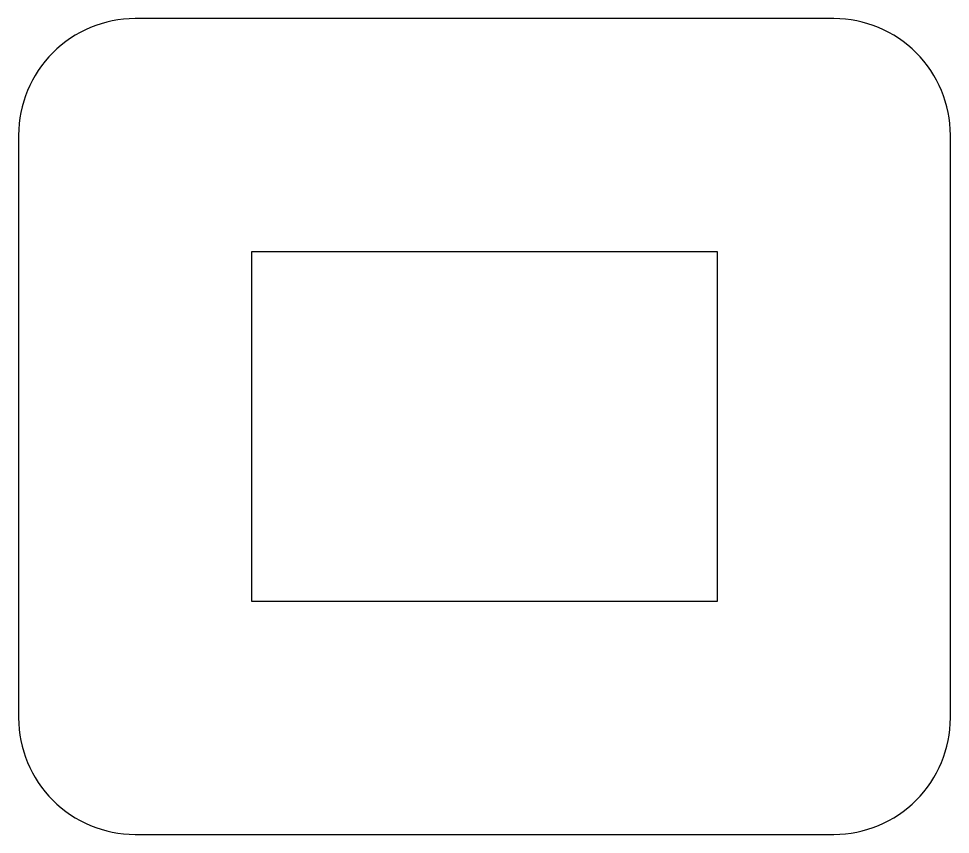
# Model space of a CAD drawing. Header units: millimetres. Extents: x -10.5 to -6.5, y -2 to 1.5.
import ezdxf

# ---------------------------------------------------------------- set-up
doc = ezdxf.new("R2010")
doc.units = ezdxf.units.MM
doc.layers.add('Capteurs-PCB45', color=70, linetype='Continuous')

msp = doc.modelspace()

# ---------------------------------------------------------------- linework, layer by layer
at = {"layer": 'Capteurs-PCB45'}
msp.add_lwpolyline([(-6.5, 1, 0.414214), (-7, 1.5), (-10, 1.5, 0.414214), (-10.5, 1), (-10.5, -1.5, 0.414214), (-10, -2), (-7, -2, 0.414214), (-6.5, -1.5)], format="xyb", close=True, dxfattribs=at)
msp.add_lwpolyline([(-9.5, -1), (-7.5, -1), (-7.5, 0.5), (-9.5, 0.5)], close=True, dxfattribs=at)

doc.saveas('drawing.dxf')
